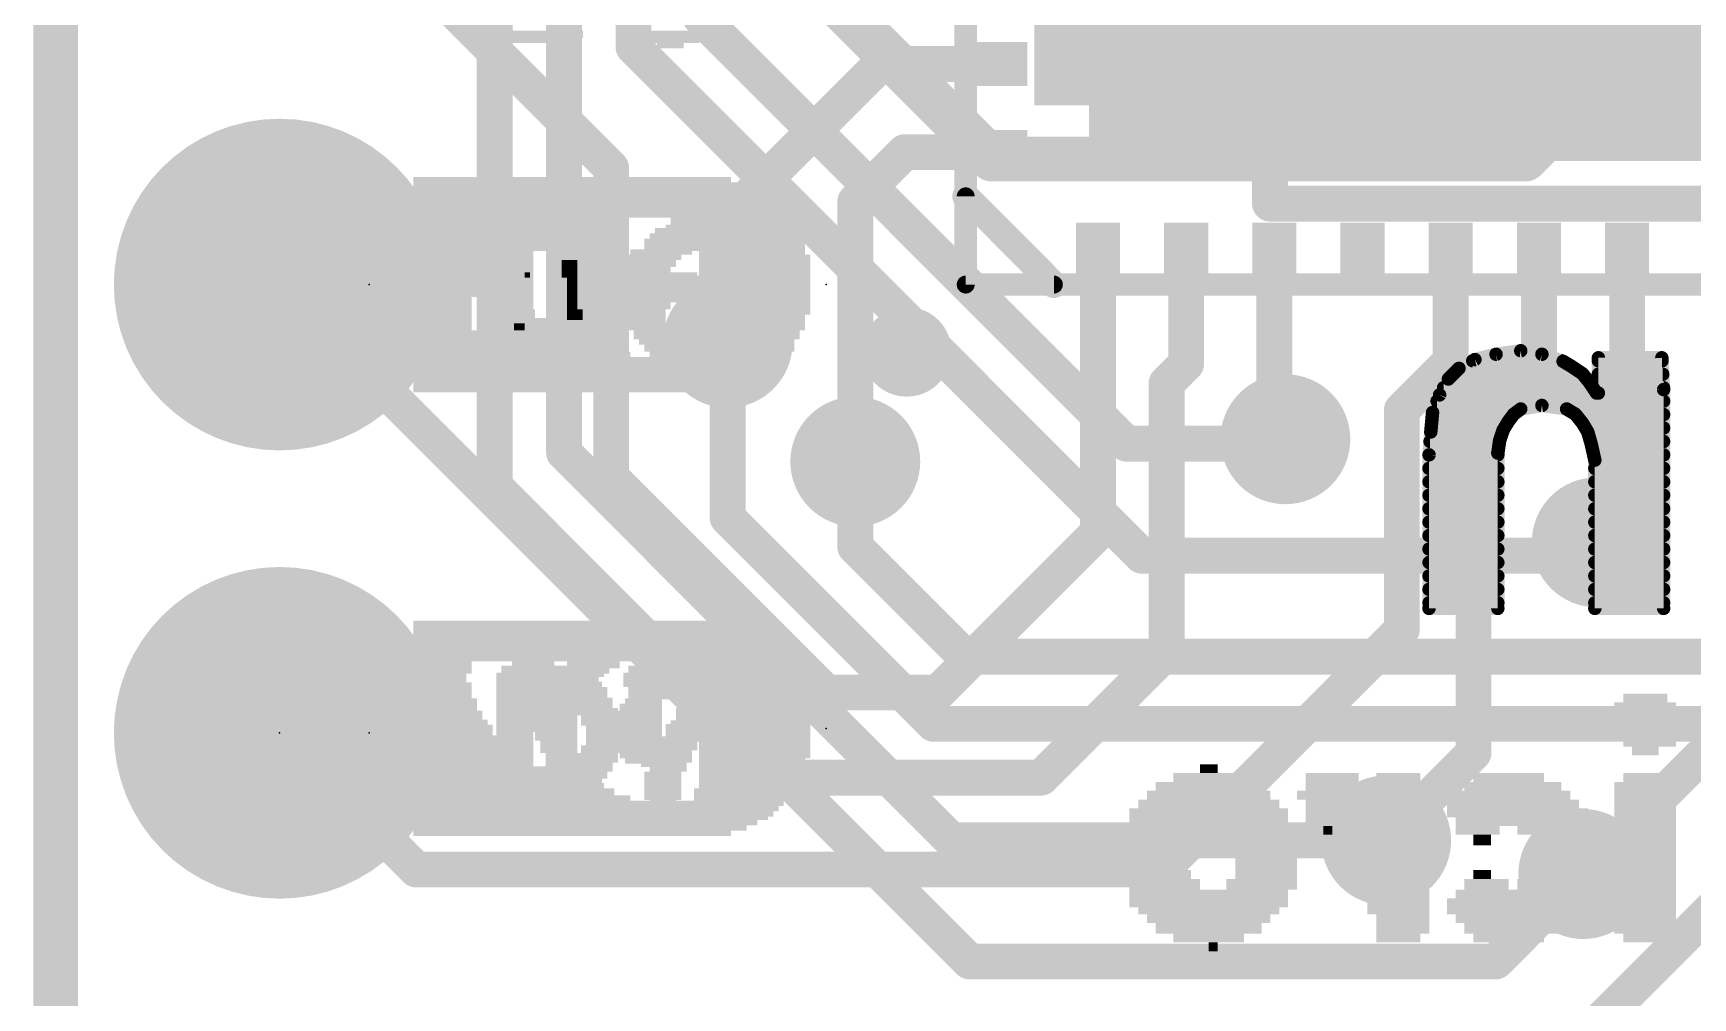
# Model space of a CAD drawing. Extents: x -34 to 52.6, y -23.4 to 26.6.
# Drawn here: x -0.13 to 9.28, y 4.85 to 10.31 of the extents above; entities that cross this region are included whole.
import ezdxf

# ---------------------------------------------------------------- set-up
doc = ezdxf.new("R2010")
doc.units = 0
for name, color, linetype in [('1', 12, 'CONTINUOUS'), ('16', 140, 'CONTINUOUS'), ('17', 183, 'CONTINUOUS'), ('18', 110, 'CONTINUOUS'), ('20', 53, 'CONTINUOUS'), ('21', 41, 'CONTINUOUS'), ('22', 40, 'CONTINUOUS'), ('23', 53, 'CONTINUOUS'), ('24', 53, 'CONTINUOUS'), ('51', 53, 'CONTINUOUS')]:
    doc.layers.add(name, color=color, linetype=linetype)

# ---------------------------------------------------------------- blocks, each defined once
blk = doc.blocks.new('RECT')
blk.add_solid([(-0.5, -0.5), (0.5, -0.5), (-0.5, 0.5), (0.5, 0.5)])
blk = doc.blocks.new('ROUNDP')
at = {"const_width": 0.5}
blk.add_lwpolyline([(0, -0.25, 1), (0, 0.25, 1), (0, -0.25)], format="xyb", dxfattribs=at)
blk = doc.blocks.new('ROUNDV')
at = {"const_width": 0.5}
blk.add_lwpolyline([(0, -0.25, 1), (0, 0.25, 1), (0, -0.25)], format="xyb", dxfattribs=at)

msp = doc.modelspace()

# ---------------------------------------------------------------- linework, layer by layer
at = {"layer": '1'}
for points, const_width in [([(0, 0), (0, 25.4)], 0.254), ([(3.1496, 9.5504), (1.27, 11.43)], 0.2032), ([(8.148, 11.39), (9.398, 10.14)], 0.2032), ([(3.81, 9.271), (4.679, 10.14)], 0.2032), ([(4.679, 10.14), (5.31, 10.14)], 0.2032), ([(4.5339, 9.3599), (4.814, 9.64)], 0.2032), ([(4.814, 9.64), (5.31, 9.64)], 0.2032), ([(3.1496, 7.7978), (3.1496, 9.5504)], 0.2032), ([(4.5339, 9.3599), (4.5339, 7.8867)], 0.2032), ([(3.81, 9.271), (3.81, 8.5598)], 0.2032), ([(5.91, 9.04), (5.91, 7.4848)], 0.2032), ([(6.41, 8.442), (6.41, 9.04)], 0.2032), ([(6.91, 9.04), (6.91, 8.076)], 0.2032), ([(7.91, 8.4561), (7.91, 9.04)], 0.2032), ([(8.41, 8.41), (8.41, 9.04)], 0.2032), ([(8.91, 7.6019), (8.91, 9.04)], 0.2032), ([(4.064, 6.096), (1.27, 8.89)], 0.2032), ([(6.2992, 8.3312), (6.41, 8.442)], 0.2032), ([(7.6327, 8.1788), (7.91, 8.4561)], 0.2032), ([(8.0391, 8.0391), (8.41, 8.41)], 0.2032), ([(6.2992, 6.8072), (6.2992, 8.3312)], 0.2032), ([(7.6327, 8.1788), (7.6327, 6.9342)], 0.2032), ([(6.9723, 8.0137), (6.91, 8.076)], 0.2032), ([(8.0391, 8.0391), (8.0391, 6.2357)], 0.2032), ([(4.3688, 6.5786), (3.1496, 7.7978)], 0.2032), ([(8.7376, 7.4295), (8.91, 7.6019)], 0.2032), ([(5.91, 7.4848), (5.0038, 6.5786)], 0.2032), ([(7.6327, 6.9342), (6.2738, 5.5753)], 0.2032), ([(5.588, 6.096), (6.2992, 6.8072)], 0.2032), ([(5.0038, 6.5786), (4.3688, 6.5786)], 0.2032), ([(2.0447, 5.5753), (1.27, 6.35)], 0.2032), ([(8.6614, 5.5499), (9.41, 6.2985)], 0.2032), ([(8.0391, 6.2357), (7.5438, 5.7404)], 0.2032), ([(5.588, 6.096), (4.064, 6.096)], 0.2032), ([(6.2738, 5.5753), (2.0447, 5.5753)], 0.2032)]:
    msp.add_lwpolyline(points, dxfattribs=dict(at, const_width=const_width))
at = {"layer": '1', "const_width": 0.1016}
for points in [[(4.679, 10.1908, 1), (4.679, 10.0892)], [(4.7149, 10.1041, 1), (4.6431, 10.1759)], [(5.31, 10.0892, 1), (5.31, 10.1908)], [(4.814, 9.6908, 1), (4.814, 9.5892)], [(4.8499, 9.6041, 1), (4.7781, 9.6759)], [(5.31, 9.5892, 1), (5.31, 9.6908)], [(3.2004, 9.5504, 1), (3.0988, 9.5504)], [(3.1137, 9.5145, 1), (3.1855, 9.5863)], [(4.5847, 9.3599, 1), (4.4831, 9.3599)], [(4.498, 9.3958, 1), (4.5698, 9.324)], [(3.8608, 9.271, 1), (3.7592, 9.271)], [(3.7741, 9.3069, 1), (3.8459, 9.2351)], [(5.9608, 9.04, 1), (5.8592, 9.04)], [(6.4608, 9.04, 1), (6.3592, 9.04)], [(6.9608, 9.04, 1), (6.8592, 9.04)], [(7.9608, 9.04, 1), (7.8592, 9.04)], [(8.4608, 9.04, 1), (8.3592, 9.04)], [(8.9608, 9.04, 1), (8.8592, 9.04)], [(1.3059, 8.9259, 1), (1.2341, 8.8541)], [(3.7592, 8.5598, 1), (3.8608, 8.5598)], [(6.3592, 8.442, 1), (6.4608, 8.442)], [(6.4459, 8.4061, 1), (6.3741, 8.4779)], [(7.8592, 8.4561, 1), (7.9608, 8.4561)], [(7.9459, 8.4202, 1), (7.8741, 8.492)], [(8.4459, 8.3741, 1), (8.3741, 8.4459)], [(6.35, 8.3312, 1), (6.2484, 8.3312)], [(6.2633, 8.3671, 1), (6.3351, 8.2953)], [(8.3592, 8.41, 1), (8.4608, 8.41)], [(7.6835, 8.1788, 1), (7.5819, 8.1788)], [(7.5968, 8.2147, 1), (7.6686, 8.1429)], [(6.9459, 8.1119, 1), (6.8741, 8.0401)], [(6.8592, 8.076, 1), (6.9608, 8.076)], [(6.9364, 7.9778, 1), (7.0082, 8.0496)], [(8.0899, 8.0391, 1), (7.9883, 8.0391)], [(8.0032, 8.075, 1), (8.075, 8.0032)], [(4.4831, 7.8867, 1), (4.5847, 7.8867)], [(3.1855, 7.8337, 1), (3.1137, 7.7619)], [(3.0988, 7.7978, 1), (3.2004, 7.7978)], [(8.8592, 7.6019, 1), (8.9608, 7.6019)], [(8.9459, 7.566, 1), (8.8741, 7.6378)], [(5.8592, 7.4848, 1), (5.9608, 7.4848)], [(5.9459, 7.4489, 1), (5.8741, 7.5207)], [(8.7017, 7.4654, 1), (8.7735, 7.3936)], [(7.5819, 6.9342, 1), (7.6835, 6.9342)], [(7.6686, 6.8983, 1), (7.5968, 6.9701)], [(6.3351, 6.7713, 1), (6.2633, 6.8431)], [(6.2484, 6.8072, 1), (6.35, 6.8072)], [(4.3688, 6.6294, 1), (4.3688, 6.5278)], [(4.3329, 6.5427, 1), (4.4047, 6.6145)], [(4.9679, 6.6145, 1), (5.0397, 6.5427)], [(5.0038, 6.5278, 1), (5.0038, 6.6294)], [(1.3059, 6.3859, 1), (1.2341, 6.3141)], [(8.075, 6.1998, 1), (8.0032, 6.2716)], [(7.9883, 6.2357, 1), (8.0899, 6.2357)], [(4.064, 6.1468, 1), (4.064, 6.0452)], [(4.0281, 6.0601, 1), (4.0999, 6.1319)], [(5.5521, 6.1319, 1), (5.6239, 6.0601)], [(5.588, 6.0452, 1), (5.588, 6.1468)], [(7.5079, 5.7763, 1), (7.5797, 5.7045)], [(2.0447, 5.6261, 1), (2.0447, 5.5245)], [(2.0088, 5.5394, 1), (2.0806, 5.6112)], [(6.2379, 5.6112, 1), (6.3097, 5.5394)], [(6.2738, 5.5245, 1), (6.2738, 5.6261)], [(8.6255, 5.5858, 1), (8.6973, 5.514)]]:
    msp.add_lwpolyline(points, format="xyb", dxfattribs=at)
at = {"layer": '16'}
for points, const_width in [([(0, 0), (0, 25.4)], 0.254), ([(3.6576, 10.4029), (3.6576, 19.2024)], 0.2032), ([(3.2766, 17.0434), (3.2766, 10.2362)], 0.2032), ([(2.8829, 7.9375), (2.8829, 14.8971)], 0.2032), ([(2.4892, 7.747), (2.4892, 12.7508)], 0.2032), ([(9.8552, 12.5222), (7.5438, 10.2108)], 0.2032), ([(10.16, 11.43), (8.3312, 9.6012)], 0.254), ([(5.3086, 9.6012), (4.318, 10.5918)], 0.254), ([(3.6576, 10.4029), (6.0722, 7.9883)], 0.2032), ([(3.2766, 10.2362), (6.1595, 7.3533)], 0.2032), ([(7.5438, 10.2108), (6.4008, 10.2108)], 0.2032), ([(8.3312, 9.6012), (5.3086, 9.6012)], 0.254), ([(3.81, 8.5598), (3.81, 7.5692)], 0.2032), ([(6.9469, 7.9883), (6.9723, 8.0137)], 0.2032), ([(2.8829, 7.9375), (5.08, 5.7404)], 0.2032), ([(6.0722, 7.9883), (6.9469, 7.9883)], 0.2032), ([(4.5339, 7.8867), (4.5339, 7.4041)], 0.2032), ([(5.1816, 5.0546), (2.4892, 7.747)], 0.2032), ([(3.81, 7.5692), (4.9784, 6.4008)], 0.2032), ([(8.7376, 7.4295), (8.6614, 7.3533)], 0.2032), ([(4.5339, 7.4041), (5.1562, 6.7818)], 0.2032), ([(8.6614, 7.3533), (6.1595, 7.3533)], 0.2032), ([(5.1562, 6.7818), (10.8077, 6.7818)], 0.2032), ([(4.9784, 6.4008), (10.9728, 6.4008)], 0.2032), ([(10.0076, 5.969), (8.509, 4.4704)], 0.2032), ([(5.08, 5.7404), (7.5438, 5.7404)], 0.2032), ([(8.6614, 5.5499), (8.1661, 5.0546)], 0.2032), ([(8.1661, 5.0546), (5.1816, 5.0546)], 0.2032)]:
    msp.add_lwpolyline(points, dxfattribs=dict(at, const_width=const_width))
for points, const_width in [([(3.6068, 10.4029, 1), (3.7084, 10.4029)], 0.1016), ([(3.3125, 10.2721, 1), (3.2407, 10.2003)], 0.1016), ([(3.2258, 10.2362, 1), (3.3274, 10.2362)], 0.1016), ([(6.4008, 10.2616, 1), (6.4008, 10.16)], 0.1016), ([(7.5079, 10.2467, 1), (7.5797, 10.1749)], 0.1016), ([(7.5438, 10.16, 1), (7.5438, 10.2616)], 0.1016), ([(5.3086, 9.6647, 1), (5.3086, 9.5377)], 0.127), ([(5.2637, 9.5563, 1), (5.3535, 9.6461)], 0.127), ([(8.2863, 9.6461, 1), (8.3761, 9.5563)], 0.127), ([(8.3312, 9.5377, 1), (8.3312, 9.6647)], 0.127), ([(3.8608, 8.5598, 1), (3.7592, 8.5598)], 0.1016), ([(7.0082, 7.9778, 1), (6.9364, 8.0496)], 0.1016), ([(2.9188, 7.9734, 1), (2.847, 7.9016)], 0.1016), ([(6.0722, 8.0391, 1), (6.0722, 7.9375)], 0.1016), ([(6.0363, 7.9524, 1), (6.1081, 8.0242)], 0.1016), ([(6.911, 8.0242, 1), (6.9828, 7.9524)], 0.1016), ([(6.9469, 7.9375, 1), (6.9469, 8.0391)], 0.1016), ([(2.8321, 7.9375, 1), (2.9337, 7.9375)], 0.1016), ([(4.5847, 7.8867, 1), (4.4831, 7.8867)], 0.1016), ([(2.5251, 7.7829, 1), (2.4533, 7.7111)], 0.1016), ([(2.4384, 7.747, 1), (2.54, 7.747)], 0.1016), ([(3.8459, 7.6051, 1), (3.7741, 7.5333)], 0.1016), ([(3.7592, 7.5692, 1), (3.8608, 7.5692)], 0.1016), ([(8.7735, 7.3936, 1), (8.7017, 7.4654)], 0.1016), ([(4.5698, 7.44, 1), (4.498, 7.3682)], 0.1016), ([(4.4831, 7.4041, 1), (4.5847, 7.4041)], 0.1016), ([(6.1595, 7.4041, 1), (6.1595, 7.3025)], 0.1016), ([(6.1236, 7.3174, 1), (6.1954, 7.3892)], 0.1016), ([(8.6255, 7.3892, 1), (8.6973, 7.3174)], 0.1016), ([(8.6614, 7.3025, 1), (8.6614, 7.4041)], 0.1016), ([(5.1562, 6.8326, 1), (5.1562, 6.731)], 0.1016), ([(5.1203, 6.7459, 1), (5.1921, 6.8177)], 0.1016), ([(4.9784, 6.4516, 1), (4.9784, 6.35)], 0.1016), ([(4.9425, 6.3649, 1), (5.0143, 6.4367)], 0.1016), ([(5.08, 5.7912, 1), (5.08, 5.6896)], 0.1016), ([(7.5438, 5.6896, 1), (7.5438, 5.7912)], 0.1016), ([(5.0441, 5.7045, 1), (5.1159, 5.7763)], 0.1016), ([(8.6973, 5.514, 1), (8.6255, 5.5858)], 0.1016), ([(5.1816, 5.1054, 1), (5.1816, 5.0038)], 0.1016), ([(5.1457, 5.0187, 1), (5.2175, 5.0905)], 0.1016), ([(8.1302, 5.0905, 1), (8.202, 5.0187)], 0.1016), ([(8.1661, 5.0038, 1), (8.1661, 5.1054)], 0.1016)]:
    msp.add_lwpolyline(points, format="xyb", dxfattribs=dict(at, const_width=const_width))
at = {"layer": '20', "const_width": 0.2032}
msp.add_lwpolyline([(0, 25.4), (0, 0)], dxfattribs=at)
at = {"layer": '21'}
for points, const_width in [([(5.66, 8.89), (5.16, 9.39)], 0.1524), ([(5.16, 9.39), (5.16, 8.89)], 0.1016), ([(5.16, 8.89), (5.66, 8.89)], 0.1016)]:
    msp.add_lwpolyline(points, dxfattribs=dict(at, const_width=const_width))
for points, const_width in [([(5.1869, 9.4169, 1), (5.1331, 9.3631)], 0.0762), ([(5.1854, 9.39, 1), (5.1346, 9.39)], 0.0508), ([(5.16, 8.9154, 1), (5.16, 8.8646)], 0.0508), ([(5.6331, 8.8631, 1), (5.6869, 8.9169)], 0.0762), ([(5.66, 8.8646, 1), (5.66, 8.9154)], 0.0508), ([(5.1346, 8.89, 1), (5.1854, 8.89)], 0.0508), ([(4.826, 8.382, 1), (4.826, 8.636, 1), (4.826, 8.382)], 0.254)]:
    msp.add_lwpolyline(points, format="xyb", dxfattribs=dict(at, const_width=const_width))
at = {"layer": '22'}
for points, const_width in [([(6.885, 9.3488), (6.885, 9.6758)], 0.2032), ([(12.419, 9.3488), (6.885, 9.3488)], 0.2032), ([(8.047, 8.465), (7.957, 8.415)], 0.0762), ([(8.0348, 8.4582), (8.5374, 8.4582)], 0.0762), ([(8.167, 8.495), (8.047, 8.465)], 0.0762), ([(8.307, 8.515), (8.167, 8.495)], 0.0762), ([(8.427, 8.495), (8.307, 8.515)], 0.0762), ([(8.547, 8.455), (8.427, 8.495)], 0.0762), ([(8.597, 8.425), (8.547, 8.455)], 0.0762), ([(9.107, 8.475), (8.747, 8.475)], 0.0762), ([(8.747, 8.475), (8.747, 8.275)], 0.0762), ([(8.747, 8.4582), (9.1079, 8.4582)], 0.0762), ([(9.117, 8.295), (9.107, 8.475)], 0.0762), ([(7.897, 8.355), (7.847, 8.265)], 0.0762), ([(7.957, 8.415), (7.897, 8.355)], 0.0762), ([(7.924, 8.382), (8.6594, 8.382)], 0.0762), ([(8.657, 8.385), (8.597, 8.425)], 0.0762), ([(8.697, 8.335), (8.657, 8.385)], 0.0762), ([(8.747, 8.382), (9.1122, 8.382)], 0.0762), ([(7.847, 8.265), (7.807, 8.165)], 0.0762), ([(7.8697, 8.3058), (8.7165, 8.3058)], 0.0762), ([(8.737, 8.275), (8.697, 8.335)], 0.0762), ([(8.747, 8.275), (8.737, 8.275)], 0.0762), ([(8.747, 8.3058), (9.1164, 8.3058)], 0.0762), ([(9.117, 7.055), (9.117, 8.295)], 0.0762), ([(7.807, 8.165), (7.797, 8.055)], 0.0762), ([(7.8059, 8.1534), (8.2658, 8.1534)], 0.0762), ([(7.8328, 8.2296), (9.117, 8.2296)], 0.0762), ([(8.237, 8.115), (8.267, 8.155)], 0.0762), ([(8.267, 8.155), (8.307, 8.185)], 0.0762), ([(8.307, 8.185), (8.427, 8.205)], 0.0762), ([(8.427, 8.205), (8.567, 8.185)], 0.0762), ([(8.567, 8.185), (8.617, 8.155)], 0.0762), ([(8.617, 8.155), (8.657, 8.105)], 0.0762), ([(8.6183, 8.1534), (9.117, 8.1534)], 0.0762), ([(7.797, 8.055), (7.787, 7.925)], 0.0762), ([(7.799, 8.0772), (8.2143, 8.0772)], 0.0762), ([(8.187, 8.005), (8.207, 8.065)], 0.0762), ([(8.207, 8.065), (8.237, 8.115)], 0.0762), ([(8.657, 8.105), (8.687, 8.055)], 0.0762), ([(8.6737, 8.0772), (9.117, 8.0772)], 0.0762), ([(8.687, 8.055), (8.707, 7.985)], 0.0762), ([(7.7928, 8.001), (8.1864, 8.001)], 0.0762), ([(8.177, 7.935), (8.187, 8.005)], 0.0762), ([(8.7024, 8.001), (9.117, 8.001)], 0.0762), ([(8.707, 7.985), (8.727, 7.895)], 0.0762), ([(7.787, 7.925), (7.787, 7.055)], 0.0762), ([(7.787, 7.9248), (8.177, 7.9248)], 0.0762), ([(8.177, 7.055), (8.177, 7.935)], 0.0762), ([(8.7204, 7.9248), (9.117, 7.9248)], 0.0762), ([(8.727, 7.895), (8.727, 7.055)], 0.0762), ([(7.787, 7.8486), (8.177, 7.8486)], 0.0762), ([(7.787, 7.7724), (8.177, 7.7724)], 0.0762), ([(8.727, 7.8486), (9.117, 7.8486)], 0.0762), ([(8.727, 7.7724), (9.117, 7.7724)], 0.0762), ([(7.787, 7.6962), (8.177, 7.6962)], 0.0762), ([(8.727, 7.6962), (9.117, 7.6962)], 0.0762), ([(7.787, 7.62), (8.177, 7.62)], 0.0762), ([(8.727, 7.62), (9.117, 7.62)], 0.0762), ([(7.787, 7.5438), (8.177, 7.5438)], 0.0762), ([(8.727, 7.5438), (9.117, 7.5438)], 0.0762), ([(7.787, 7.4676), (8.177, 7.4676)], 0.0762), ([(8.727, 7.4676), (9.117, 7.4676)], 0.0762), ([(7.787, 7.3914), (8.177, 7.3914)], 0.0762), ([(7.787, 7.3152), (8.177, 7.3152)], 0.0762), ([(8.727, 7.3914), (9.117, 7.3914)], 0.0762), ([(8.727, 7.3152), (9.117, 7.3152)], 0.0762), ([(7.787, 7.239), (8.177, 7.239)], 0.0762), ([(8.727, 7.239), (9.117, 7.239)], 0.0762), ([(7.787, 7.1628), (8.177, 7.1628)], 0.0762), ([(8.727, 7.1628), (9.117, 7.1628)], 0.0762), ([(7.787, 7.0866), (8.177, 7.0866)], 0.0762), ([(7.787, 7.055), (8.177, 7.055)], 0.0762), ([(8.727, 7.0866), (9.117, 7.0866)], 0.0762), ([(8.727, 7.055), (9.117, 7.055)], 0.0762)]:
    msp.add_lwpolyline(points, dxfattribs=dict(at, const_width=const_width))
for points, const_width in [([(6.9358, 9.6758, 1), (6.8342, 9.6758)], 0.1016), ([(6.885, 9.3996, 1), (6.885, 9.298)], 0.1016), ([(6.8342, 9.3488, 1), (6.9358, 9.3488)], 0.1016), ([(8.0348, 8.4772, 1), (8.0348, 8.4391)], 0.0381), ([(8.0424, 8.4835, 1), (8.0516, 8.4465)], 0.0381), ([(8.0563, 8.4483, 1), (8.0377, 8.4817)], 0.0381), ([(8.1643, 8.5139, 1), (8.1697, 8.4761)], 0.0381), ([(8.1716, 8.4765, 1), (8.1624, 8.5135)], 0.0381), ([(8.3101, 8.5338, 1), (8.3039, 8.4962)], 0.0381), ([(8.3097, 8.4961, 1), (8.3043, 8.5339)], 0.0381), ([(8.433, 8.5131, 1), (8.421, 8.4769)], 0.0381), ([(8.4239, 8.4762, 1), (8.4301, 8.5138)], 0.0381), ([(8.5568, 8.4713, 1), (8.5372, 8.4387)], 0.0381), ([(8.5374, 8.4391, 1), (8.5374, 8.4772)], 0.0381), ([(8.541, 8.4369, 1), (8.553, 8.4731)], 0.0381), ([(8.766, 8.475, 1), (8.7279, 8.475)], 0.0381), ([(8.747, 8.494, 1), (8.747, 8.4559)], 0.0381), ([(8.747, 8.4772, 1), (8.747, 8.4391)], 0.0381), ([(9.126, 8.4761, 1), (9.088, 8.4739)], 0.0381), ([(9.107, 8.4559, 1), (9.107, 8.494)], 0.0381), ([(9.1079, 8.4391, 1), (9.1079, 8.4772)], 0.0381), ([(7.8835, 8.3685, 1), (7.9105, 8.3415)], 0.0381), ([(7.9137, 8.3457, 1), (7.8803, 8.3643)], 0.0381), ([(7.924, 8.401, 1), (7.924, 8.3629)], 0.0381), ([(7.9477, 8.4317, 1), (7.9663, 8.3983)], 0.0381), ([(7.9705, 8.4015, 1), (7.9435, 8.4285)], 0.0381), ([(8.6076, 8.4409, 1), (8.5864, 8.4091)], 0.0381), ([(8.5872, 8.4087, 1), (8.6068, 8.4413)], 0.0381), ([(8.6719, 8.3969, 1), (8.6421, 8.3731)], 0.0381), ([(8.6464, 8.3691, 1), (8.6676, 8.4009)], 0.0381), ([(8.6594, 8.3629, 1), (8.6594, 8.401)], 0.0381), ([(8.747, 8.401, 1), (8.747, 8.3629)], 0.0381), ([(9.1122, 8.3629, 1), (9.1122, 8.401)], 0.0381), ([(7.8303, 8.2743, 1), (7.8637, 8.2557)], 0.0381), ([(7.8647, 8.2579, 1), (7.8293, 8.2721)], 0.0381), ([(7.8697, 8.3248, 1), (7.8697, 8.2867)], 0.0381), ([(8.7129, 8.3456, 1), (8.6811, 8.3244)], 0.0381), ([(8.6821, 8.3231, 1), (8.7119, 8.3469)], 0.0381), ([(8.7165, 8.2867, 1), (8.7165, 8.3248)], 0.0381), ([(8.737, 8.2941, 1), (8.737, 8.256)], 0.0381), ([(8.7211, 8.2644, 1), (8.7529, 8.2856)], 0.0381), ([(8.7279, 8.275, 1), (8.766, 8.275)], 0.0381), ([(8.747, 8.3248, 1), (8.747, 8.2867)], 0.0381), ([(8.747, 8.256, 1), (8.747, 8.2941)], 0.0381), ([(9.1361, 8.295, 1), (9.098, 8.295)], 0.0381), ([(9.098, 8.2939, 1), (9.136, 8.2961)], 0.0381), ([(9.1164, 8.2867, 1), (9.1164, 8.3248)], 0.0381), ([(7.8059, 8.1724, 1), (7.8059, 8.1343)], 0.0381), ([(7.7893, 8.1721, 1), (7.8247, 8.1579)], 0.0381), ([(7.826, 8.1633, 1), (7.788, 8.1667)], 0.0381), ([(7.8328, 8.2486, 1), (7.8328, 8.2105)], 0.0381), ([(8.2556, 8.1702, 1), (8.2784, 8.1398)], 0.0381), ([(8.2822, 8.1436, 1), (8.2518, 8.1664)], 0.0381), ([(8.2658, 8.1343, 1), (8.2658, 8.1724)], 0.0381), ([(8.3039, 8.2038, 1), (8.3101, 8.1662)], 0.0381), ([(8.3184, 8.1698, 1), (8.2956, 8.2002)], 0.0381), ([(8.4297, 8.2239, 1), (8.4243, 8.1861)], 0.0381), ([(8.4301, 8.1862, 1), (8.4239, 8.2238)], 0.0381), ([(8.5768, 8.2013, 1), (8.5572, 8.1687)], 0.0381), ([(8.5643, 8.1661, 1), (8.5697, 8.2039)], 0.0381), ([(8.6319, 8.1669, 1), (8.6021, 8.1431)], 0.0381), ([(8.6183, 8.1724, 1), (8.6183, 8.1343)], 0.0381), ([(8.6072, 8.1387, 1), (8.6268, 8.1713)], 0.0381), ([(9.117, 8.2105, 1), (9.117, 8.2486)], 0.0381), ([(9.117, 8.1343, 1), (9.117, 8.1724)], 0.0381), ([(7.816, 8.0535, 1), (7.778, 8.0565)], 0.0381), ([(7.799, 8.0963, 1), (7.799, 8.0582)], 0.0381), ([(8.1907, 8.0748, 1), (8.2233, 8.0552)], 0.0381), ([(8.2251, 8.059, 1), (8.1889, 8.071)], 0.0381), ([(8.2143, 8.0582, 1), (8.2143, 8.0963)], 0.0381), ([(8.2218, 8.1264, 1), (8.2522, 8.1036)], 0.0381), ([(8.2533, 8.1052, 1), (8.2207, 8.1248)], 0.0381), ([(8.6733, 8.1148, 1), (8.6407, 8.0952)], 0.0381), ([(8.6421, 8.0931, 1), (8.6719, 8.1169)], 0.0381), ([(8.6737, 8.0963, 1), (8.6737, 8.0582)], 0.0381), ([(8.7053, 8.0602, 1), (8.6687, 8.0498)], 0.0381), ([(9.117, 8.0582, 1), (9.117, 8.0963)], 0.0381), ([(7.7928, 8.0201, 1), (7.7928, 7.982)], 0.0381), ([(7.778, 8.0567, 1), (7.816, 8.0533)], 0.0381), ([(8.1689, 8.011, 1), (8.2051, 7.999)], 0.0381), ([(8.2059, 8.0023, 1), (8.1681, 8.0077)], 0.0381), ([(8.1864, 7.982, 1), (8.1864, 8.0201)], 0.0381), ([(8.6707, 8.0452, 1), (8.7033, 8.0648)], 0.0381), ([(8.7024, 8.0201, 1), (8.7024, 7.982)], 0.0381), ([(8.7256, 7.9891, 1), (8.6884, 7.9809)], 0.0381), ([(8.6887, 7.9798, 1), (8.7253, 7.9902)], 0.0381), ([(9.117, 7.982, 1), (9.117, 8.0201)], 0.0381), ([(7.8061, 7.925, 1), (7.768, 7.925)], 0.0381), ([(7.787, 7.9439, 1), (7.787, 7.9058)], 0.0381), ([(7.768, 7.9265, 1), (7.806, 7.9235)], 0.0381), ([(8.196, 7.935, 1), (8.1579, 7.935)], 0.0381), ([(8.1581, 7.9377, 1), (8.1959, 7.9323)], 0.0381), ([(8.177, 7.9058, 1), (8.177, 7.9439)], 0.0381), ([(8.7204, 7.9439, 1), (8.7204, 7.9058)], 0.0381), ([(8.7461, 7.895, 1), (8.708, 7.895)], 0.0381), ([(8.7084, 7.8909, 1), (8.7456, 7.8991)], 0.0381), ([(9.117, 7.9058, 1), (9.117, 7.9439)], 0.0381), ([(7.787, 7.8677, 1), (7.787, 7.8296)], 0.0381), ([(7.787, 7.7915, 1), (7.787, 7.7534)], 0.0381), ([(8.177, 7.8296, 1), (8.177, 7.8677)], 0.0381), ([(8.177, 7.7534, 1), (8.177, 7.7915)], 0.0381), ([(8.727, 7.8677, 1), (8.727, 7.8296)], 0.0381), ([(8.727, 7.7915, 1), (8.727, 7.7534)], 0.0381), ([(9.117, 7.8296, 1), (9.117, 7.8677)], 0.0381), ([(9.117, 7.7534, 1), (9.117, 7.7915)], 0.0381), ([(7.787, 7.7153, 1), (7.787, 7.6772)], 0.0381), ([(8.177, 7.6772, 1), (8.177, 7.7153)], 0.0381), ([(8.727, 7.7153, 1), (8.727, 7.6772)], 0.0381), ([(9.117, 7.6772, 1), (9.117, 7.7153)], 0.0381), ([(7.787, 7.6391, 1), (7.787, 7.601)], 0.0381), ([(8.177, 7.601, 1), (8.177, 7.6391)], 0.0381), ([(8.727, 7.6391, 1), (8.727, 7.601)], 0.0381), ([(9.117, 7.601, 1), (9.117, 7.6391)], 0.0381), ([(7.787, 7.5629, 1), (7.787, 7.5248)], 0.0381), ([(8.177, 7.5248, 1), (8.177, 7.5629)], 0.0381), ([(8.727, 7.5629, 1), (8.727, 7.5248)], 0.0381), ([(9.117, 7.5248, 1), (9.117, 7.5629)], 0.0381), ([(7.787, 7.4867, 1), (7.787, 7.4486)], 0.0381), ([(8.177, 7.4486, 1), (8.177, 7.4867)], 0.0381), ([(8.727, 7.4867, 1), (8.727, 7.4486)], 0.0381), ([(9.117, 7.4486, 1), (9.117, 7.4867)], 0.0381), ([(7.787, 7.4104, 1), (7.787, 7.3723)], 0.0381), ([(7.787, 7.3342, 1), (7.787, 7.2961)], 0.0381), ([(8.177, 7.3723, 1), (8.177, 7.4104)], 0.0381), ([(8.177, 7.2961, 1), (8.177, 7.3342)], 0.0381), ([(8.727, 7.4104, 1), (8.727, 7.3723)], 0.0381), ([(8.727, 7.3342, 1), (8.727, 7.2961)], 0.0381), ([(9.117, 7.3723, 1), (9.117, 7.4104)], 0.0381), ([(9.117, 7.2961, 1), (9.117, 7.3342)], 0.0381), ([(7.787, 7.2581, 1), (7.787, 7.22)], 0.0381), ([(8.177, 7.22, 1), (8.177, 7.2581)], 0.0381), ([(8.727, 7.2581, 1), (8.727, 7.22)], 0.0381), ([(9.117, 7.22, 1), (9.117, 7.2581)], 0.0381), ([(7.787, 7.1819, 1), (7.787, 7.1438)], 0.0381), ([(8.177, 7.1438, 1), (8.177, 7.1819)], 0.0381), ([(8.727, 7.1819, 1), (8.727, 7.1438)], 0.0381), ([(9.117, 7.1438, 1), (9.117, 7.1819)], 0.0381), ([(7.787, 7.1057, 1), (7.787, 7.0676)], 0.0381), ([(7.787, 7.0741, 1), (7.787, 7.036)], 0.0381), ([(7.768, 7.055, 1), (7.8061, 7.055)], 0.0381), ([(8.1579, 7.055, 1), (8.196, 7.055)], 0.0381), ([(8.177, 7.0676, 1), (8.177, 7.1057)], 0.0381), ([(8.177, 7.036, 1), (8.177, 7.0741)], 0.0381), ([(8.727, 7.1057, 1), (8.727, 7.0676)], 0.0381), ([(8.727, 7.0741, 1), (8.727, 7.036)], 0.0381), ([(8.708, 7.055, 1), (8.7461, 7.055)], 0.0381), ([(9.098, 7.055, 1), (9.1361, 7.055)], 0.0381), ([(9.117, 7.0676, 1), (9.117, 7.1057)], 0.0381), ([(9.117, 7.036, 1), (9.117, 7.0741)], 0.0381)]:
    msp.add_lwpolyline(points, format="xyb", dxfattribs=dict(at, const_width=const_width))
at = {"layer": '23'}
for p in [(1.778, 8.89), (1.27, 6.35), (1.778, 6.35)]:
    msp.add_point(p, dxfattribs=at)
at = {"layer": '24'}
for p in [(4.3688, 8.89), (4.3688, 6.3754)]:
    msp.add_point(p, dxfattribs=at)
at = {"layer": '51', "const_width": 0.127}
for points in [[(5.16, 13.89), (5.16, 8.89)], [(5.16, 8.89), (10.11, 8.89)]]:
    msp.add_lwpolyline(points, dxfattribs=at)
at = {"layer": '51', "const_width": 0.0635}
for points in [[(5.16, 8.9218, 1), (5.16, 8.8582)], [(5.1283, 8.89, 1), (5.1917, 8.89)]]:
    msp.add_lwpolyline(points, format="xyb", dxfattribs=at)

# ---------------------------------------------------------------- block references
at = {"layer": '1'}
for p, xscale, yscale, rotation in [((7.66, 11.39), 3.6, 3.6, 90), ((5.31, 10.14), 0.4, 0.25, 180), ((5.31, 9.64), 0.4, 0.25, 180), ((5.91, 9.04), 0.4, 0.25, 90), ((6.41, 9.04), 0.4, 0.25, 90), ((6.91, 9.04), 0.4, 0.25, 90), ((7.41, 9.04), 0.4, 0.25, 90), ((7.91, 9.04), 0.4, 0.25, 90), ((8.41, 9.04), 0.4, 0.25, 90), ((8.91, 9.04), 0.4, 0.25, 90)]:
    msp.add_blockref('RECT', p, dxfattribs=dict(at, xscale=xscale, yscale=yscale, rotation=rotation))
at = {"layer": '16', "xscale": 0.6096, "yscale": 1.7018, "rotation": 270}
msp.add_blockref('RECT', (6.4008, 10.2108), dxfattribs=at)
at = {"layer": '17', "xscale": 1.8796, "yscale": 1.8796, "rotation": 180}
for p in [(1.27, 8.89), (1.27, 8.89), (1.27, 6.35), (1.27, 6.35)]:
    msp.add_blockref('ROUNDP', p, dxfattribs=at)
at = {"layer": '18', "xscale": 0.7366, "yscale": 0.7366}
for p in [(3.81, 8.5598), (3.81, 8.5598), (6.9723, 8.0137), (6.9723, 8.0137), (4.5339, 7.8867), (4.5339, 7.8867), (8.7376, 7.4295), (8.7376, 7.4295), (7.5438, 5.7404), (7.5438, 5.7404), (8.6614, 5.5499), (8.6614, 5.5499)]:
    msp.add_blockref('ROUNDV', p, dxfattribs=at)
at = {"layer": '21'}
for p, xscale, yscale in [((2.7507, 10.308), 0.48, 0.04), ((2.7207, 10.273), 0.42, 0.03), ((3.4857, 10.308), 0.39, 0.04), ((3.5007, 10.273), 0.3, 0.03), ((3.4857, 10.243), 0.15, 0.03), ((2.738, 9.25), 0.48, 0.04), ((2.753, 9.215), 0.51, 0.03), ((2.708, 9.285), 0.3, 0.03), ((3.623, 9.215), 0.33, 0.03), ((3.623, 9.25), 0.27, 0.04), ((3.668, 9.285), 0.12, 0.03), ((2.783, 9.195), 0.57, 0.03), ((2.798, 9.165), 0.6, 0.03), ((2.813, 9.13), 0.63, 0.04), ((3.563, 9.13), 0.45, 0.04), ((3.578, 9.165), 0.42, 0.03), ((3.593, 9.195), 0.39, 0.03), ((2.813, 9.095), 0.63, 0.03), ((2.603, 9.075), 0.21, 0.03), ((2.603, 9.045), 0.21, 0.03), ((3.008, 9.075), 0.3, 0.03), ((3.038, 9.045), 0.24, 0.03), ((3.413, 9.045), 0.27, 0.03), ((3.458, 9.075), 0.3, 0.03), ((3.548, 9.095), 0.42, 0.03), ((2.603, 9.01), 0.21, 0.04), ((2.603, 8.975), 0.21, 0.03), ((2.603, 8.945), 0.21, 0.03), ((2.603, 8.925), 0.21, 0.03), ((3.068, 9.01), 0.24, 0.04), ((3.083, 8.975), 0.21, 0.03), ((3.083, 8.945), 0.21, 0.03), ((3.083, 8.925), 0.21, 0.03), ((3.443, 8.945), 0.39, 0.03), ((3.473, 8.925), 0.45, 0.03), ((3.398, 9.01), 0.24, 0.04), ((3.383, 8.975), 0.21, 0.03), ((2.603, 8.89), 0.21, 0.04), ((2.603, 8.855), 0.21, 0.03), ((2.603, 8.835), 0.21, 0.03), ((3.098, 8.89), 0.24, 0.04), ((3.098, 8.855), 0.24, 0.03), ((3.083, 8.835), 0.21, 0.03), ((3.488, 8.89), 0.48, 0.04), ((3.503, 8.855), 0.51, 0.03), ((3.518, 8.835), 0.54, 0.03), ((2.603, 8.805), 0.21, 0.03), ((2.603, 8.77), 0.21, 0.04), ((3.068, 8.77), 0.24, 0.04), ((3.083, 8.805), 0.21, 0.03), ((3.518, 8.805), 0.54, 0.03), ((3.368, 8.77), 0.24, 0.04), ((3.683, 8.77), 0.21, 0.04), ((2.603, 8.735), 0.21, 0.03), ((2.603, 8.705), 0.21, 0.03), ((2.828, 8.685), 0.66, 0.03), ((2.813, 8.65), 0.63, 0.04), ((3.023, 8.705), 0.27, 0.03), ((3.068, 8.735), 0.24, 0.03), ((3.353, 8.735), 0.21, 0.03), ((3.353, 8.705), 0.21, 0.03), ((3.353, 8.685), 0.21, 0.03), ((3.518, 8.65), 0.54, 0.04), ((3.683, 8.685), 0.21, 0.03), ((3.713, 8.735), 0.21, 0.03), ((3.713, 8.705), 0.21, 0.03), ((2.798, 8.615), 0.6, 0.03), ((2.783, 8.595), 0.57, 0.03), ((2.768, 8.565), 0.54, 0.03), ((3.533, 8.615), 0.51, 0.03), ((3.518, 8.595), 0.48, 0.03), ((3.518, 8.565), 0.42, 0.03), ((2.753, 8.53), 0.51, 0.04), ((2.723, 8.495), 0.39, 0.03), ((3.518, 8.53), 0.36, 0.04), ((3.518, 8.495), 0.3, 0.03), ((3.533, 8.465), 0.15, 0.03), ((2.753, 6.675), 0.51, 0.03), ((2.738, 6.71), 0.42, 0.04), ((2.708, 6.745), 0.24, 0.03), ((3.518, 6.675), 0.6, 0.03), ((3.518, 6.71), 0.54, 0.04), ((3.518, 6.745), 0.42, 0.03), ((2.783, 6.655), 0.57, 0.03), ((2.798, 6.625), 0.6, 0.03), ((2.813, 6.59), 0.63, 0.04), ((3.518, 6.655), 0.6, 0.03), ((3.518, 6.625), 0.6, 0.03), ((3.533, 6.59), 0.57, 0.04), ((2.813, 6.555), 0.63, 0.03), ((2.603, 6.535), 0.21, 0.03), ((2.603, 6.505), 0.21, 0.03), ((3.008, 6.535), 0.3, 0.03), ((3.038, 6.505), 0.24, 0.03), ((3.518, 6.555), 0.54, 0.03), ((3.653, 6.505), 0.21, 0.03), ((3.683, 6.535), 0.21, 0.03), ((2.603, 6.47), 0.21, 0.04), ((2.603, 6.435), 0.21, 0.03), ((2.603, 6.405), 0.21, 0.03), ((2.603, 6.385), 0.21, 0.03), ((3.068, 6.47), 0.24, 0.04), ((3.083, 6.435), 0.21, 0.03), ((3.083, 6.405), 0.21, 0.03), ((3.098, 6.385), 0.18, 0.03), ((3.578, 6.385), 0.24, 0.03), ((3.608, 6.405), 0.24, 0.03), ((3.638, 6.47), 0.24, 0.04), ((3.623, 6.435), 0.21, 0.03), ((2.603, 6.35), 0.21, 0.04), ((2.603, 6.315), 0.21, 0.03), ((2.603, 6.295), 0.21, 0.03), ((3.113, 6.35), 0.21, 0.04), ((3.098, 6.315), 0.18, 0.03), ((3.098, 6.295), 0.18, 0.03), ((3.548, 6.315), 0.24, 0.03), ((3.533, 6.295), 0.21, 0.03), ((3.578, 6.35), 0.24, 0.04), ((2.603, 6.265), 0.21, 0.03), ((2.603, 6.23), 0.21, 0.04), ((3.083, 6.265), 0.21, 0.03), ((3.083, 6.23), 0.21, 0.04), ((3.518, 6.265), 0.24, 0.03), ((3.503, 6.23), 0.21, 0.04), ((2.603, 6.195), 0.21, 0.03), ((2.603, 6.165), 0.21, 0.03), ((2.828, 6.145), 0.66, 0.03), ((2.813, 6.11), 0.63, 0.04), ((3.038, 6.165), 0.24, 0.03), ((3.068, 6.195), 0.24, 0.03), ((3.443, 6.11), 0.21, 0.04), ((3.488, 6.195), 0.24, 0.03), ((3.473, 6.165), 0.21, 0.03), ((3.473, 6.145), 0.21, 0.03), ((2.798, 6.075), 0.6, 0.03), ((2.783, 6.055), 0.57, 0.03), ((2.768, 6.025), 0.54, 0.03), ((3.443, 6.075), 0.21, 0.03), ((3.443, 6.055), 0.21, 0.03), ((3.443, 6.025), 0.21, 0.03), ((2.738, 5.99), 0.48, 0.04), ((2.723, 5.955), 0.39, 0.03), ((3.443, 5.99), 0.21, 0.04), ((3.443, 5.955), 0.15, 0.03)]:
    msp.add_blockref('RECT', p, dxfattribs=dict(at, xscale=xscale, yscale=yscale))
at = {"layer": '22', "rotation": 180}
for p, xscale, yscale in [((2.9288, 9.485), 1.8, 0.03), ((2.9738, 9.455), 1.89, 0.03), ((3.0038, 9.43), 1.95, 0.02), ((3.0338, 9.4), 2.01, 0.04), ((3.0488, 9.365), 2.04, 0.03), ((3.0638, 9.335), 2.07, 0.03), ((3.0788, 9.31), 2.1, 0.02), ((3.0938, 9.285), 2.13, 0.03), ((2.2088, 9.25), 0.36, 0.04), ((2.2088, 9.215), 0.36, 0.03), ((2.9138, 9.25), 0.57, 0.04), ((2.9138, 9.215), 0.45, 0.03), ((3.9038, 9.25), 0.57, 0.04), ((3.9188, 9.215), 0.54, 0.03), ((2.2088, 9.195), 0.36, 0.03), ((2.2088, 9.165), 0.36, 0.03), ((2.2088, 9.13), 0.36, 0.04), ((2.9138, 9.195), 0.39, 0.03), ((2.9138, 9.165), 0.33, 0.03), ((2.9138, 9.13), 0.27, 0.04), ((3.9338, 9.195), 0.57, 0.03), ((3.9338, 9.165), 0.57, 0.03), ((3.9488, 9.13), 0.6, 0.04), ((2.2088, 9.095), 0.36, 0.03), ((2.2988, 9.075), 0.54, 0.03), ((2.3288, 9.045), 0.6, 0.03), ((2.9138, 9.095), 0.21, 0.03), ((2.9138, 9.075), 0.15, 0.03), ((2.9138, 9.045), 0.15, 0.03), ((3.3338, 9.045), 0.21, 0.03), ((3.3488, 9.075), 0.18, 0.03), ((3.9488, 9.095), 0.6, 0.03), ((3.9488, 9.075), 0.6, 0.03), ((3.9638, 9.045), 0.63, 0.03), ((2.3438, 9.01), 0.63, 0.04), ((2.3588, 8.975), 0.66, 0.03), ((2.2838, 8.945), 0.51, 0.03), ((2.2538, 8.925), 0.45, 0.03), ((2.6738, 8.945), 0.03, 0.03), ((2.9138, 9.01), 0.09, 0.04), ((2.9138, 8.975), 0.09, 0.03), ((2.9138, 8.945), 0.09, 0.03), ((2.9288, 8.925), 0.06, 0.03), ((3.2888, 8.945), 0.3, 0.03), ((3.2888, 8.925), 0.3, 0.03), ((3.3038, 8.975), 0.27, 0.03), ((3.3188, 9.01), 0.24, 0.04), ((3.9638, 9.01), 0.63, 0.04), ((3.9638, 8.975), 0.63, 0.03), ((3.9638, 8.945), 0.63, 0.03), ((3.9638, 8.925), 0.63, 0.03), ((2.2238, 8.89), 0.39, 0.04), ((2.2238, 8.855), 0.39, 0.03), ((2.2088, 8.835), 0.36, 0.03), ((2.9288, 8.89), 0.06, 0.04), ((2.9288, 8.855), 0.06, 0.03), ((2.9288, 8.835), 0.06, 0.03), ((3.2888, 8.89), 0.3, 0.04), ((3.2888, 8.855), 0.3, 0.03), ((3.2888, 8.835), 0.3, 0.03), ((3.9638, 8.89), 0.63, 0.04), ((3.9638, 8.855), 0.63, 0.03), ((3.9638, 8.835), 0.63, 0.03), ((2.1938, 8.805), 0.33, 0.03), ((2.1938, 8.77), 0.33, 0.04), ((2.6288, 8.77), 0.12, 0.04), ((2.9288, 8.805), 0.06, 0.03), ((2.9288, 8.77), 0.06, 0.04), ((3.3038, 8.805), 0.27, 0.03), ((3.3038, 8.77), 0.27, 0.04), ((3.9638, 8.805), 0.63, 0.03), ((3.9638, 8.77), 0.63, 0.04), ((2.1938, 8.735), 0.33, 0.03), ((2.1938, 8.705), 0.33, 0.03), ((2.1938, 8.685), 0.33, 0.03), ((2.1938, 8.65), 0.33, 0.04), ((2.6288, 8.735), 0.18, 0.03), ((2.6288, 8.705), 0.18, 0.03), ((2.6138, 8.685), 0.15, 0.03), ((2.6288, 8.65), 0.06, 0.04), ((2.9438, 8.65), 0.15, 0.04), ((2.9438, 8.735), 0.09, 0.03), ((2.9438, 8.705), 0.09, 0.03), ((2.9588, 8.685), 0.12, 0.03), ((3.3188, 8.735), 0.24, 0.03), ((3.3338, 8.705), 0.21, 0.03), ((3.3788, 8.685), 0.12, 0.03), ((3.9638, 8.735), 0.63, 0.03), ((3.9488, 8.705), 0.6, 0.03), ((3.9488, 8.685), 0.6, 0.03), ((3.9488, 8.65), 0.6, 0.04), ((2.2088, 8.615), 0.36, 0.03), ((2.2088, 8.595), 0.36, 0.03), ((2.2238, 8.565), 0.39, 0.03), ((2.9588, 8.595), 0.24, 0.03), ((2.9738, 8.565), 0.27, 0.03), ((2.9588, 8.615), 0.18, 0.03), ((3.9338, 8.615), 0.57, 0.03), ((3.9338, 8.595), 0.57, 0.03), ((3.9188, 8.565), 0.54, 0.03), ((2.2388, 8.53), 0.42, 0.04), ((2.2688, 8.495), 0.48, 0.03), ((3.0788, 8.465), 2.1, 0.03), ((3.0038, 8.495), 0.51, 0.03), ((2.9888, 8.53), 0.36, 0.04), ((3.9038, 8.53), 0.57, 0.04), ((3.8888, 8.495), 0.54, 0.03), ((3.0638, 8.435), 2.07, 0.03), ((3.0488, 8.405), 2.04, 0.03), ((3.0338, 8.385), 2.01, 0.03), ((3.0038, 8.355), 1.95, 0.03), ((2.9738, 8.325), 1.89, 0.03), ((2.9288, 8.295), 1.8, 0.03), ((2.9288, 6.9704), 1.8, 0.03), ((2.9738, 6.9404), 1.89, 0.03), ((3.0038, 6.9154), 1.95, 0.02), ((3.0338, 6.8854), 2.01, 0.04), ((3.0488, 6.8504), 2.04, 0.03), ((3.0638, 6.8204), 2.07, 0.03), ((3.0788, 6.7954), 2.1, 0.02), ((3.0938, 6.7704), 2.13, 0.03), ((2.1938, 6.7354), 0.33, 0.04), ((2.1938, 6.7004), 0.33, 0.03), ((2.1788, 6.6804), 0.3, 0.03), ((3.0488, 6.7354), 0.3, 0.04), ((3.0188, 6.7004), 0.24, 0.03), ((3.0038, 6.6804), 0.21, 0.03), ((3.9038, 6.7354), 0.57, 0.04), ((3.9188, 6.7004), 0.54, 0.03), ((3.9338, 6.6804), 0.57, 0.03), ((2.1788, 6.6504), 0.3, 0.03), ((2.1938, 6.6154), 0.33, 0.04), ((2.1938, 6.5804), 0.33, 0.03), ((2.9438, 6.5804), 0.15, 0.03), ((2.9888, 6.6504), 0.18, 0.03), ((2.9738, 6.6154), 0.15, 0.04), ((3.9338, 6.6504), 0.57, 0.03), ((3.9488, 6.6154), 0.6, 0.04), ((3.9488, 6.5804), 0.6, 0.03), ((2.1938, 6.5604), 0.33, 0.03), ((2.2088, 6.5304), 0.36, 0.03), ((2.2088, 6.4954), 0.36, 0.04), ((2.7788, 6.5604), 0.42, 0.03), ((2.7938, 6.5304), 0.39, 0.03), ((2.7788, 6.4954), 0.36, 0.04), ((3.3188, 6.4954), 0.24, 0.04), ((3.3338, 6.5304), 0.21, 0.03), ((3.3488, 6.5604), 0.18, 0.03), ((3.9488, 6.5604), 0.6, 0.03), ((3.9638, 6.5304), 0.63, 0.03), ((3.9638, 6.4954), 0.63, 0.04), ((9.013, 6.497), 0.35, 0.05), ((9.013, 6.547), 0.25, 0.05), ((2.2238, 6.4604), 0.39, 0.03), ((2.2238, 6.4304), 0.39, 0.03), ((2.2388, 6.4104), 0.42, 0.03), ((2.7938, 6.4604), 0.33, 0.03), ((2.8088, 6.4304), 0.3, 0.03), ((2.8088, 6.4104), 0.3, 0.03), ((3.2888, 6.4304), 0.3, 0.03), ((3.2888, 6.4104), 0.3, 0.03), ((3.3038, 6.4604), 0.27, 0.03), ((3.9638, 6.4604), 0.63, 0.03), ((3.9638, 6.4304), 0.63, 0.03), ((3.9638, 6.4104), 0.63, 0.03), ((9.013, 6.447), 0.35, 0.05), ((9.013, 6.397), 0.35, 0.05), ((2.2538, 6.3754), 0.45, 0.04), ((2.2538, 6.3404), 0.45, 0.03), ((2.2688, 6.3204), 0.48, 0.03), ((2.2838, 6.2904), 0.51, 0.03), ((2.8238, 6.3754), 0.27, 0.04), ((2.8388, 6.3404), 0.24, 0.03), ((2.8388, 6.3204), 0.24, 0.03), ((2.8538, 6.2904), 0.21, 0.03), ((3.2888, 6.3754), 0.3, 0.04), ((3.2888, 6.3404), 0.3, 0.03), ((3.2888, 6.3204), 0.3, 0.03), ((3.3038, 6.2904), 0.27, 0.03), ((3.9638, 6.3754), 0.63, 0.04), ((3.9638, 6.3404), 0.63, 0.03), ((3.9638, 6.3204), 0.63, 0.03), ((3.9638, 6.2904), 0.63, 0.03), ((9.013, 6.347), 0.35, 0.05), ((9.038, 6.297), 0.3, 0.05), ((2.2838, 6.2554), 0.51, 0.04), ((2.2988, 6.2204), 0.54, 0.03), ((2.8538, 6.2554), 0.21, 0.04), ((2.8838, 6.2204), 0.21, 0.03), ((3.3038, 6.2554), 0.27, 0.04), ((3.3188, 6.2204), 0.24, 0.03), ((3.9638, 6.2554), 0.63, 0.04), ((3.9638, 6.2204), 0.63, 0.03), ((9.013, 6.247), 0.15, 0.05), ((2.2988, 6.1904), 0.54, 0.03), ((2.3138, 6.1704), 0.57, 0.03), ((2.3138, 6.1354), 0.57, 0.04), ((2.8838, 6.1904), 0.21, 0.03), ((2.8988, 6.1704), 0.24, 0.03), ((2.8988, 6.1354), 0.24, 0.04), ((3.3338, 6.1904), 0.21, 0.03), ((3.3788, 6.1704), 0.12, 0.03), ((3.9488, 6.1904), 0.6, 0.03), ((3.9488, 6.1704), 0.6, 0.03), ((3.9488, 6.1354), 0.6, 0.04), ((6.563, 6.097), 0.45, 0.05), ((6.538, 6.147), 0.1, 0.05), ((7.238, 6.097), 0.3, 0.05), ((7.613, 6.097), 0.25, 0.05), ((8.238, 6.097), 0.4, 0.05), ((9.013, 6.097), 0.25, 0.05), ((2.3138, 6.1004), 0.57, 0.03), ((2.3138, 6.0804), 0.57, 0.03), ((2.3138, 6.0504), 0.57, 0.03), ((2.3138, 6.0154), 0.57, 0.04), ((2.9288, 6.1004), 0.24, 0.03), ((2.9438, 6.0804), 0.27, 0.03), ((2.9588, 6.0504), 0.3, 0.03), ((2.9888, 6.0154), 0.36, 0.04), ((3.9038, 6.0154), 0.57, 0.04), ((3.9338, 6.1004), 0.57, 0.03), ((3.9338, 6.0804), 0.57, 0.03), ((3.9188, 6.0504), 0.54, 0.03), ((6.538, 6.047), 0.6, 0.05), ((7.438, 6.047), 0.7, 0.05), ((8.263, 6.047), 0.55, 0.05), ((9.013, 6.047), 0.35, 0.05), ((2.3288, 5.9804), 0.6, 0.03), ((3.0788, 5.9504), 2.1, 0.03), ((3.0638, 5.9204), 2.07, 0.03), ((3.0188, 5.9804), 0.48, 0.03), ((3.8888, 5.9804), 0.54, 0.03), ((6.538, 5.947), 0.8, 0.05), ((6.538, 5.997), 0.7, 0.05), ((7.413, 5.997), 0.75, 0.05), ((7.438, 5.947), 0.7, 0.05), ((8.238, 5.997), 0.7, 0.05), ((8.263, 5.947), 0.75, 0.05), ((9.013, 5.997), 0.35, 0.05), ((9.013, 5.947), 0.35, 0.05), ((3.0488, 5.8904), 2.04, 0.03), ((3.0338, 5.8704), 2.01, 0.03), ((3.0038, 5.8404), 1.95, 0.03), ((6.538, 5.897), 0.9, 0.05), ((6.538, 5.847), 0.9, 0.05), ((7.438, 5.897), 0.7, 0.05), ((7.438, 5.847), 0.7, 0.05), ((8.288, 5.897), 0.8, 0.05), ((8.313, 5.847), 0.75, 0.05), ((9.013, 5.897), 0.35, 0.05), ((9.013, 5.847), 0.35, 0.05), ((2.9738, 5.8104), 1.89, 0.03), ((2.9288, 5.7804), 1.8, 0.03), ((6.213, 5.742), 0.35, 0.06), ((6.288, 5.797), 0.4, 0.05), ((6.838, 5.797), 0.4, 0.05), ((6.863, 5.742), 0.35, 0.06), ((7.213, 5.797), 0.05, 0.05), ((7.588, 5.797), 0.4, 0.05), ((7.613, 5.742), 0.35, 0.06), ((8.063, 5.797), 0.25, 0.05), ((8.088, 5.742), 0.1, 0.06), ((8.513, 5.797), 0.45, 0.05), ((8.563, 5.742), 0.35, 0.06), ((9.013, 5.797), 0.35, 0.05), ((9.013, 5.742), 0.35, 0.06), ((6.213, 5.687), 0.35, 0.05), ((6.213, 5.637), 0.35, 0.05), ((6.863, 5.687), 0.35, 0.05), ((6.863, 5.637), 0.35, 0.05), ((7.613, 5.687), 0.35, 0.05), ((7.613, 5.637), 0.35, 0.05), ((8.563, 5.687), 0.35, 0.05), ((8.563, 5.637), 0.35, 0.05), ((9.013, 5.687), 0.35, 0.05), ((9.013, 5.637), 0.35, 0.05), ((6.213, 5.597), 0.35, 0.05), ((6.238, 5.547), 0.4, 0.05), ((6.863, 5.597), 0.35, 0.05), ((6.863, 5.547), 0.35, 0.05), ((7.613, 5.597), 0.35, 0.05), ((7.613, 5.547), 0.35, 0.05), ((8.088, 5.547), 0.1, 0.05), ((8.563, 5.597), 0.35, 0.05), ((8.563, 5.547), 0.35, 0.05), ((9.013, 5.597), 0.35, 0.05), ((9.013, 5.547), 0.35, 0.05), ((6.288, 5.492), 0.4, 0.06), ((6.538, 5.437), 0.9, 0.05), ((6.838, 5.492), 0.4, 0.06), ((7.613, 5.492), 0.35, 0.06), ((7.613, 5.437), 0.35, 0.05), ((8.313, 5.437), 0.75, 0.05), ((8.113, 5.492), 0.25, 0.06), ((8.513, 5.492), 0.45, 0.06), ((9.013, 5.492), 0.35, 0.06), ((9.013, 5.437), 0.35, 0.05), ((6.538, 5.387), 0.9, 0.05), ((6.538, 5.347), 0.8, 0.05), ((7.613, 5.387), 0.35, 0.05), ((7.613, 5.347), 0.35, 0.05), ((8.288, 5.387), 0.8, 0.05), ((8.263, 5.347), 0.75, 0.05), ((9.013, 5.387), 0.35, 0.05), ((9.013, 5.347), 0.35, 0.05), ((6.538, 5.297), 0.7, 0.05), ((6.538, 5.242), 0.6, 0.06), ((7.638, 5.297), 0.3, 0.05), ((7.638, 5.242), 0.3, 0.06), ((8.263, 5.297), 0.65, 0.05), ((8.263, 5.242), 0.55, 0.06), ((9.013, 5.297), 0.35, 0.05), ((9.013, 5.242), 0.35, 0.06), ((6.538, 5.187), 0.4, 0.05), ((7.613, 5.187), 0.25, 0.05), ((8.238, 5.187), 0.4, 0.05), ((9.013, 5.187), 0.25, 0.05), ((6.563, 5.137), 0.05, 0.05)]:
    msp.add_blockref('RECT', p, dxfattribs=dict(at, xscale=xscale, yscale=yscale))
at = {"layer": '51', "xscale": 0.508, "yscale": 0.508, "rotation": 90}
for p in [(1.27, 8.89), (1.27, 6.35)]:
    msp.add_blockref('RECT', p, dxfattribs=at)

doc.saveas('drawing.dxf')
